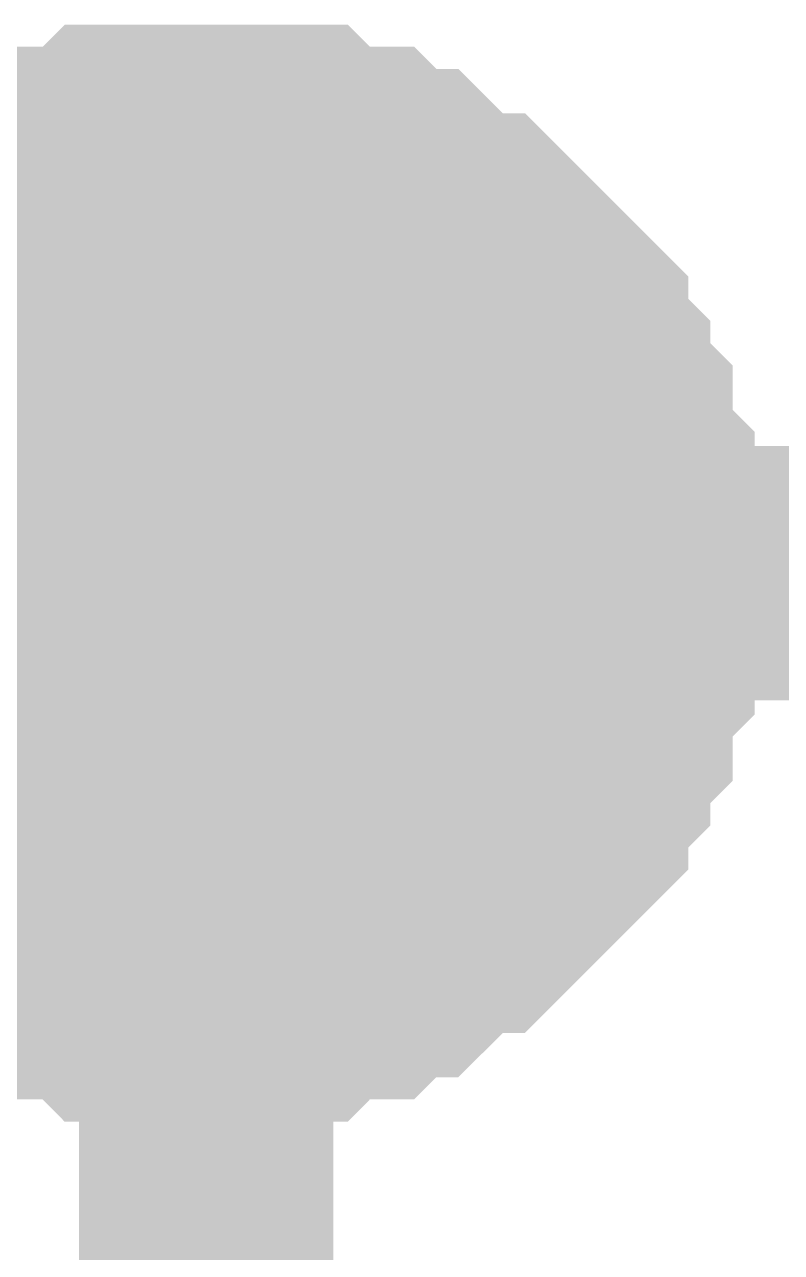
# Model space of a CAD drawing. Header units: inches. Extents: x 0 to 841, y 0 to 594.
# Drawn here: x 729.808 to 730.7, y 476.683 to 478.13 of the extents above; entities that cross this region are included whole.
import ezdxf

# ---------------------------------------------------------------- set-up
doc = ezdxf.new("R2010")
doc.units = ezdxf.units.IN
doc.layers.add('Sheet', color=255, linetype='Continuous')

msp = doc.modelspace()

# ---------------------------------------------------------------- linework, layer by layer
at = {"layer": 'Sheet'}
for points in [[(729.6558, 477.8496, 0.2997, 0.2997, 0), (729.682, 477.8496, 0.2997, 0.2997, 0), (729.682, 477.8758, 0.2997, 0.2997, 0), (729.7081, 477.8758, 0.2997, 0.2997, 0), (729.7342, 477.9019, 0.2997, 0.2997, 0), (729.7603, 477.9019, 0.2997, 0.2997, 0), (729.7603, 477.928, 0.2997, 0.2997, 0), (729.7865, 477.928, 0.2997, 0.2997, 0), (729.8126, 477.9542, 0.2997, 0.2997, 0), (729.8387, 477.9542, 0.2997, 0.2997, 0), (729.8649, 477.9542, 0.2997, 0.2997, 0), (729.891, 477.9542, 0.2997, 0.2997, 0), (729.9171, 477.9803, 0.2997, 0.2997, 0), (729.9433, 477.9803, 0.2997, 0.2997, 0), (729.9694, 477.9803, 0.2997, 0.2997, 0), (729.9955, 477.9803, 0.2997, 0.2997, 0), (730.0217, 477.9803, 0.2997, 0.2997, 0)], [(729.6558, 477.8496, 0.2997, 0.2997, 0), (729.682, 477.8496, 0.2997, 0.2997, 0), (729.682, 477.8758, 0.2997, 0.2997, 0), (729.7081, 477.8758, 0.2997, 0.2997, 0), (729.7342, 477.9019, 0.2997, 0.2997, 0), (729.7603, 477.9019, 0.2997, 0.2997, 0), (729.7603, 477.928, 0.2997, 0.2997, 0), (729.7865, 477.928, 0.2997, 0.2997, 0), (729.8126, 477.9542, 0.2997, 0.2997, 0), (729.8387, 477.9542, 0.2997, 0.2997, 0), (729.8649, 477.9542, 0.2997, 0.2997, 0), (729.891, 477.9542, 0.2997, 0.2997, 0), (729.9171, 477.9803, 0.2997, 0.2997, 0), (729.9433, 477.9803, 0.2997, 0.2997, 0), (729.9694, 477.9803, 0.2997, 0.2997, 0), (729.9955, 477.9803, 0.2997, 0.2997, 0), (730.0217, 477.9803, 0.2997, 0.2997, 0)], [(729.6558, 477.8496, 0.2997, 0.2997, 0), (729.682, 477.8496, 0.2997, 0.2997, 0), (729.682, 477.8758, 0.2997, 0.2997, 0), (729.7081, 477.8758, 0.2997, 0.2997, 0), (729.7342, 477.9019, 0.2997, 0.2997, 0), (729.7603, 477.9019, 0.2997, 0.2997, 0), (729.7603, 477.928, 0.2997, 0.2997, 0), (729.7865, 477.928, 0.2997, 0.2997, 0), (729.8126, 477.9542, 0.2997, 0.2997, 0), (729.8387, 477.9542, 0.2997, 0.2997, 0), (729.8649, 477.9542, 0.2997, 0.2997, 0), (729.891, 477.9542, 0.2997, 0.2997, 0), (729.9171, 477.9803, 0.2997, 0.2997, 0), (729.9433, 477.9803, 0.2997, 0.2997, 0), (729.9694, 477.9803, 0.2997, 0.2997, 0), (729.9955, 477.9803, 0.2997, 0.2997, 0), (730.0217, 477.9803, 0.2997, 0.2997, 0)], [(729.6558, 477.8496, 0.2997, 0.2997, 0), (729.682, 477.8496, 0.2997, 0.2997, 0), (729.682, 477.8758, 0.2997, 0.2997, 0), (729.7081, 477.8758, 0.2997, 0.2997, 0), (729.7342, 477.9019, 0.2997, 0.2997, 0), (729.7603, 477.9019, 0.2997, 0.2997, 0), (729.7603, 477.928, 0.2997, 0.2997, 0), (729.7865, 477.928, 0.2997, 0.2997, 0), (729.8126, 477.9542, 0.2997, 0.2997, 0), (729.8387, 477.9542, 0.2997, 0.2997, 0), (729.8649, 477.9542, 0.2997, 0.2997, 0), (729.891, 477.9542, 0.2997, 0.2997, 0), (729.9171, 477.9803, 0.2997, 0.2997, 0), (729.9433, 477.9803, 0.2997, 0.2997, 0), (729.9694, 477.9803, 0.2997, 0.2997, 0), (729.9955, 477.9803, 0.2997, 0.2997, 0), (730.0217, 477.9803, 0.2997, 0.2997, 0)], [(730.0217, 477.9803, 0.2997, 0.2997, 0), (730.0217, 477.9803, 0.2997, 0.2997, 0)], [(730.0217, 477.9803, 0.2997, 0.2997, 0), (730.0478, 477.9803, 0.2997, 0.2997, 0), (730.0739, 477.9803, 0.2997, 0.2997, 0), (730.1, 477.9803, 0.2997, 0.2997, 0), (730.1262, 477.9803, 0.2997, 0.2997, 0), (730.1523, 477.9542, 0.2997, 0.2997, 0), (730.1523, 477.9542, 0.2997, 0.2997, 0), (730.1784, 477.9542, 0.2997, 0.2997, 0), (730.2046, 477.9542, 0.2997, 0.2997, 0), (730.2307, 477.928, 0.2997, 0.2997, 0), (730.2568, 477.928, 0.2997, 0.2997, 0), (730.283, 477.9019, 0.2997, 0.2997, 0), (730.283, 477.9019, 0.2997, 0.2997, 0), (730.3091, 477.8758, 0.2997, 0.2997, 0), (730.3352, 477.8758, 0.2997, 0.2997, 0), (730.3614, 477.8496, 0.2997, 0.2997, 0), (730.3614, 477.8496, 0.2997, 0.2997, 0), (730.3875, 477.8235, 0.2997, 0.2997, 0), (730.4136, 477.7974, 0.2997, 0.2997, 0), (730.4136, 477.7974, 0.2997, 0.2997, 0), (730.4398, 477.7712, 0.2997, 0.2997, 0), (730.4398, 477.7451, 0.2997, 0.2997, 0), (730.4659, 477.719, 0.2997, 0.2997, 0), (730.4659, 477.6929, 0.2997, 0.2997, 0), (730.4659, 477.6929, 0.2997, 0.2997, 0), (730.492, 477.6667, 0.2997, 0.2997, 0), (730.492, 477.6406, 0.2997, 0.2997, 0), (730.492, 477.6145, 0.2997, 0.2997, 0), (730.5181, 477.5883, 0.2997, 0.2997, 0), (730.5181, 477.5622, 0.2997, 0.2997, 0), (730.5181, 477.5361, 0.2997, 0.2997, 0), (730.5181, 477.5099, 0.2997, 0.2997, 0), (730.5181, 477.4838, 0.2997, 0.2997, 0)], [(730.0217, 477.9803, 0.2997, 0.2997, 0), (730.0217, 477.9803, 0.2997, 0.2997, 0)], [(730.0217, 477.9803, 0.2997, 0.2997, 0), (730.0478, 477.9803, 0.2997, 0.2997, 0), (730.0739, 477.9803, 0.2997, 0.2997, 0), (730.1, 477.9803, 0.2997, 0.2997, 0), (730.1262, 477.9803, 0.2997, 0.2997, 0), (730.1523, 477.9542, 0.2997, 0.2997, 0), (730.1523, 477.9542, 0.2997, 0.2997, 0), (730.1784, 477.9542, 0.2997, 0.2997, 0), (730.2046, 477.9542, 0.2997, 0.2997, 0), (730.2307, 477.928, 0.2997, 0.2997, 0), (730.2568, 477.928, 0.2997, 0.2997, 0), (730.283, 477.9019, 0.2997, 0.2997, 0), (730.283, 477.9019, 0.2997, 0.2997, 0), (730.3091, 477.8758, 0.2997, 0.2997, 0), (730.3352, 477.8758, 0.2997, 0.2997, 0), (730.3614, 477.8496, 0.2997, 0.2997, 0), (730.3614, 477.8496, 0.2997, 0.2997, 0), (730.3875, 477.8235, 0.2997, 0.2997, 0), (730.4136, 477.7974, 0.2997, 0.2997, 0), (730.4136, 477.7974, 0.2997, 0.2997, 0), (730.4398, 477.7712, 0.2997, 0.2997, 0), (730.4398, 477.7451, 0.2997, 0.2997, 0), (730.4659, 477.719, 0.2997, 0.2997, 0), (730.4659, 477.6929, 0.2997, 0.2997, 0), (730.4659, 477.6929, 0.2997, 0.2997, 0), (730.492, 477.6667, 0.2997, 0.2997, 0), (730.492, 477.6406, 0.2997, 0.2997, 0), (730.492, 477.6145, 0.2997, 0.2997, 0), (730.5181, 477.5883, 0.2997, 0.2997, 0), (730.5181, 477.5622, 0.2997, 0.2997, 0), (730.5181, 477.5361, 0.2997, 0.2997, 0), (730.5181, 477.5099, 0.2997, 0.2997, 0), (730.5181, 477.4838, 0.2997, 0.2997, 0)], [(730.0217, 477.9803, 0.2997, 0.2997, 0), (730.0217, 477.9803, 0.2997, 0.2997, 0)], [(730.0217, 477.9803, 0.2997, 0.2997, 0), (730.0478, 477.9803, 0.2997, 0.2997, 0), (730.0739, 477.9803, 0.2997, 0.2997, 0), (730.1, 477.9803, 0.2997, 0.2997, 0), (730.1262, 477.9803, 0.2997, 0.2997, 0), (730.1523, 477.9542, 0.2997, 0.2997, 0), (730.1523, 477.9542, 0.2997, 0.2997, 0), (730.1784, 477.9542, 0.2997, 0.2997, 0), (730.2046, 477.9542, 0.2997, 0.2997, 0), (730.2307, 477.928, 0.2997, 0.2997, 0), (730.2568, 477.928, 0.2997, 0.2997, 0), (730.283, 477.9019, 0.2997, 0.2997, 0), (730.283, 477.9019, 0.2997, 0.2997, 0), (730.3091, 477.8758, 0.2997, 0.2997, 0), (730.3352, 477.8758, 0.2997, 0.2997, 0), (730.3614, 477.8496, 0.2997, 0.2997, 0), (730.3614, 477.8496, 0.2997, 0.2997, 0), (730.3875, 477.8235, 0.2997, 0.2997, 0), (730.4136, 477.7974, 0.2997, 0.2997, 0), (730.4136, 477.7974, 0.2997, 0.2997, 0), (730.4398, 477.7712, 0.2997, 0.2997, 0), (730.4398, 477.7451, 0.2997, 0.2997, 0), (730.4659, 477.719, 0.2997, 0.2997, 0), (730.4659, 477.6929, 0.2997, 0.2997, 0), (730.4659, 477.6929, 0.2997, 0.2997, 0), (730.492, 477.6667, 0.2997, 0.2997, 0), (730.492, 477.6406, 0.2997, 0.2997, 0), (730.492, 477.6145, 0.2997, 0.2997, 0), (730.5181, 477.5883, 0.2997, 0.2997, 0), (730.5181, 477.5622, 0.2997, 0.2997, 0), (730.5181, 477.5361, 0.2997, 0.2997, 0), (730.5181, 477.5099, 0.2997, 0.2997, 0), (730.5181, 477.4838, 0.2997, 0.2997, 0)], [(730.0217, 477.9803, 0.2997, 0.2997, 0), (730.0217, 477.9803, 0.2997, 0.2997, 0)], [(730.0217, 477.9803, 0.2997, 0.2997, 0), (730.0478, 477.9803, 0.2997, 0.2997, 0), (730.0739, 477.9803, 0.2997, 0.2997, 0), (730.1, 477.9803, 0.2997, 0.2997, 0), (730.1262, 477.9803, 0.2997, 0.2997, 0), (730.1523, 477.9542, 0.2997, 0.2997, 0), (730.1523, 477.9542, 0.2997, 0.2997, 0), (730.1784, 477.9542, 0.2997, 0.2997, 0), (730.2046, 477.9542, 0.2997, 0.2997, 0), (730.2307, 477.928, 0.2997, 0.2997, 0), (730.2568, 477.928, 0.2997, 0.2997, 0), (730.283, 477.9019, 0.2997, 0.2997, 0), (730.283, 477.9019, 0.2997, 0.2997, 0), (730.3091, 477.8758, 0.2997, 0.2997, 0), (730.3352, 477.8758, 0.2997, 0.2997, 0), (730.3614, 477.8496, 0.2997, 0.2997, 0), (730.3614, 477.8496, 0.2997, 0.2997, 0), (730.3875, 477.8235, 0.2997, 0.2997, 0), (730.4136, 477.7974, 0.2997, 0.2997, 0), (730.4136, 477.7974, 0.2997, 0.2997, 0), (730.4398, 477.7712, 0.2997, 0.2997, 0), (730.4398, 477.7451, 0.2997, 0.2997, 0), (730.4659, 477.719, 0.2997, 0.2997, 0), (730.4659, 477.6929, 0.2997, 0.2997, 0), (730.4659, 477.6929, 0.2997, 0.2997, 0), (730.492, 477.6667, 0.2997, 0.2997, 0), (730.492, 477.6406, 0.2997, 0.2997, 0), (730.492, 477.6145, 0.2997, 0.2997, 0), (730.5181, 477.5883, 0.2997, 0.2997, 0), (730.5181, 477.5622, 0.2997, 0.2997, 0), (730.5181, 477.5361, 0.2997, 0.2997, 0), (730.5181, 477.5099, 0.2997, 0.2997, 0), (730.5181, 477.4838, 0.2997, 0.2997, 0)], [(729.7342, 477.9019, 0.0991, 0.0991, 0), (729.7603, 477.9019, 0.0991, 0.0991, 0), (729.7603, 477.928, 0.0991, 0.0991, 0), (729.7865, 477.928, 0.0991, 0.0991, 0), (729.8126, 477.9542, 0.0991, 0.0991, 0), (729.8387, 477.9542, 0.0991, 0.0991, 0), (729.8649, 477.9542, 0.0991, 0.0991, 0), (729.891, 477.9542, 0.0991, 0.0991, 0), (729.9171, 477.9803, 0.0991, 0.0991, 0), (729.9433, 477.9803, 0.0991, 0.0991, 0), (729.9694, 477.9803, 0.0991, 0.0991, 0), (729.9955, 477.9803, 0.0991, 0.0991, 0), (730.0217, 477.9803, 0.0991, 0.0991, 0)], [(729.7342, 477.9019, 0.0991, 0.0991, 0), (729.7603, 477.9019, 0.0991, 0.0991, 0), (729.7603, 477.928, 0.0991, 0.0991, 0), (729.7865, 477.928, 0.0991, 0.0991, 0), (729.8126, 477.9542, 0.0991, 0.0991, 0), (729.8387, 477.9542, 0.0991, 0.0991, 0), (729.8649, 477.9542, 0.0991, 0.0991, 0), (729.891, 477.9542, 0.0991, 0.0991, 0), (729.9171, 477.9803, 0.0991, 0.0991, 0), (729.9433, 477.9803, 0.0991, 0.0991, 0), (729.9694, 477.9803, 0.0991, 0.0991, 0), (729.9955, 477.9803, 0.0991, 0.0991, 0), (730.0217, 477.9803, 0.0991, 0.0991, 0)], [(729.7342, 477.9019, 0.0991, 0.0991, 0), (729.7603, 477.9019, 0.0991, 0.0991, 0), (729.7603, 477.928, 0.0991, 0.0991, 0), (729.7865, 477.928, 0.0991, 0.0991, 0), (729.8126, 477.9542, 0.0991, 0.0991, 0), (729.8387, 477.9542, 0.0991, 0.0991, 0), (729.8649, 477.9542, 0.0991, 0.0991, 0), (729.891, 477.9542, 0.0991, 0.0991, 0), (729.9171, 477.9803, 0.0991, 0.0991, 0), (729.9433, 477.9803, 0.0991, 0.0991, 0), (729.9694, 477.9803, 0.0991, 0.0991, 0), (729.9955, 477.9803, 0.0991, 0.0991, 0), (730.0217, 477.9803, 0.0991, 0.0991, 0)], [(729.7342, 477.9019, 0.0991, 0.0991, 0), (729.7603, 477.9019, 0.0991, 0.0991, 0), (729.7603, 477.928, 0.0991, 0.0991, 0), (729.7865, 477.928, 0.0991, 0.0991, 0), (729.8126, 477.9542, 0.0991, 0.0991, 0), (729.8387, 477.9542, 0.0991, 0.0991, 0), (729.8649, 477.9542, 0.0991, 0.0991, 0), (729.891, 477.9542, 0.0991, 0.0991, 0), (729.9171, 477.9803, 0.0991, 0.0991, 0), (729.9433, 477.9803, 0.0991, 0.0991, 0), (729.9694, 477.9803, 0.0991, 0.0991, 0), (729.9955, 477.9803, 0.0991, 0.0991, 0), (730.0217, 477.9803, 0.0991, 0.0991, 0)], [(730.0217, 477.9803, 0.0991, 0.0991, 0), (730.0217, 477.9803, 0.0991, 0.0991, 0)], [(730.0217, 477.9803, 0.0991, 0.0991, 0), (730.0478, 477.9803, 0.0991, 0.0991, 0), (730.0739, 477.9803, 0.0991, 0.0991, 0), (730.1, 477.9803, 0.0991, 0.0991, 0), (730.1262, 477.9803, 0.0991, 0.0991, 0), (730.1523, 477.9542, 0.0991, 0.0991, 0), (730.1523, 477.9542, 0.0991, 0.0991, 0), (730.1784, 477.9542, 0.0991, 0.0991, 0), (730.2046, 477.9542, 0.0991, 0.0991, 0), (730.2307, 477.928, 0.0991, 0.0991, 0), (730.2568, 477.928, 0.0991, 0.0991, 0), (730.283, 477.9019, 0.0991, 0.0991, 0), (730.283, 477.9019, 0.0991, 0.0991, 0), (730.3091, 477.8758, 0.0991, 0.0991, 0), (730.3352, 477.8758, 0.0991, 0.0991, 0), (730.3614, 477.8496, 0.0991, 0.0991, 0), (730.3614, 477.8496, 0.0991, 0.0991, 0), (730.3875, 477.8235, 0.0991, 0.0991, 0), (730.4136, 477.7974, 0.0991, 0.0991, 0), (730.4136, 477.7974, 0.0991, 0.0991, 0), (730.4398, 477.7712, 0.0991, 0.0991, 0), (730.4398, 477.7451, 0.0991, 0.0991, 0), (730.4659, 477.719, 0.0991, 0.0991, 0), (730.4659, 477.6929, 0.0991, 0.0991, 0), (730.4659, 477.6929, 0.0991, 0.0991, 0), (730.492, 477.6667, 0.0991, 0.0991, 0), (730.492, 477.6406, 0.0991, 0.0991, 0), (730.492, 477.6145, 0.0991, 0.0991, 0), (730.5181, 477.5883, 0.0991, 0.0991, 0), (730.5181, 477.5622, 0.0991, 0.0991, 0), (730.5181, 477.5361, 0.0991, 0.0991, 0), (730.5181, 477.5099, 0.0991, 0.0991, 0), (730.5181, 477.4838, 0.0991, 0.0991, 0)], [(730.0217, 477.9803, 0.0991, 0.0991, 0), (730.0217, 477.9803, 0.0991, 0.0991, 0)], [(730.0217, 477.9803, 0.0991, 0.0991, 0), (730.0478, 477.9803, 0.0991, 0.0991, 0), (730.0739, 477.9803, 0.0991, 0.0991, 0), (730.1, 477.9803, 0.0991, 0.0991, 0), (730.1262, 477.9803, 0.0991, 0.0991, 0), (730.1523, 477.9542, 0.0991, 0.0991, 0), (730.1523, 477.9542, 0.0991, 0.0991, 0), (730.1784, 477.9542, 0.0991, 0.0991, 0), (730.2046, 477.9542, 0.0991, 0.0991, 0), (730.2307, 477.928, 0.0991, 0.0991, 0), (730.2568, 477.928, 0.0991, 0.0991, 0), (730.283, 477.9019, 0.0991, 0.0991, 0), (730.283, 477.9019, 0.0991, 0.0991, 0), (730.3091, 477.8758, 0.0991, 0.0991, 0), (730.3352, 477.8758, 0.0991, 0.0991, 0), (730.3614, 477.8496, 0.0991, 0.0991, 0), (730.3614, 477.8496, 0.0991, 0.0991, 0), (730.3875, 477.8235, 0.0991, 0.0991, 0), (730.4136, 477.7974, 0.0991, 0.0991, 0), (730.4136, 477.7974, 0.0991, 0.0991, 0), (730.4398, 477.7712, 0.0991, 0.0991, 0), (730.4398, 477.7451, 0.0991, 0.0991, 0), (730.4659, 477.719, 0.0991, 0.0991, 0), (730.4659, 477.6929, 0.0991, 0.0991, 0), (730.4659, 477.6929, 0.0991, 0.0991, 0), (730.492, 477.6667, 0.0991, 0.0991, 0), (730.492, 477.6406, 0.0991, 0.0991, 0), (730.492, 477.6145, 0.0991, 0.0991, 0), (730.5181, 477.5883, 0.0991, 0.0991, 0), (730.5181, 477.5622, 0.0991, 0.0991, 0), (730.5181, 477.5361, 0.0991, 0.0991, 0), (730.5181, 477.5099, 0.0991, 0.0991, 0), (730.5181, 477.4838, 0.0991, 0.0991, 0)], [(730.0217, 477.9803, 0.0991, 0.0991, 0), (730.0217, 477.9803, 0.0991, 0.0991, 0)], [(730.0217, 477.9803, 0.0991, 0.0991, 0), (730.0478, 477.9803, 0.0991, 0.0991, 0), (730.0739, 477.9803, 0.0991, 0.0991, 0), (730.1, 477.9803, 0.0991, 0.0991, 0), (730.1262, 477.9803, 0.0991, 0.0991, 0), (730.1523, 477.9542, 0.0991, 0.0991, 0), (730.1523, 477.9542, 0.0991, 0.0991, 0), (730.1784, 477.9542, 0.0991, 0.0991, 0), (730.2046, 477.9542, 0.0991, 0.0991, 0), (730.2307, 477.928, 0.0991, 0.0991, 0), (730.2568, 477.928, 0.0991, 0.0991, 0), (730.283, 477.9019, 0.0991, 0.0991, 0), (730.283, 477.9019, 0.0991, 0.0991, 0), (730.3091, 477.8758, 0.0991, 0.0991, 0), (730.3352, 477.8758, 0.0991, 0.0991, 0), (730.3614, 477.8496, 0.0991, 0.0991, 0), (730.3614, 477.8496, 0.0991, 0.0991, 0), (730.3875, 477.8235, 0.0991, 0.0991, 0), (730.4136, 477.7974, 0.0991, 0.0991, 0), (730.4136, 477.7974, 0.0991, 0.0991, 0), (730.4398, 477.7712, 0.0991, 0.0991, 0), (730.4398, 477.7451, 0.0991, 0.0991, 0), (730.4659, 477.719, 0.0991, 0.0991, 0), (730.4659, 477.6929, 0.0991, 0.0991, 0), (730.4659, 477.6929, 0.0991, 0.0991, 0), (730.492, 477.6667, 0.0991, 0.0991, 0), (730.492, 477.6406, 0.0991, 0.0991, 0), (730.492, 477.6145, 0.0991, 0.0991, 0), (730.5181, 477.5883, 0.0991, 0.0991, 0), (730.5181, 477.5622, 0.0991, 0.0991, 0), (730.5181, 477.5361, 0.0991, 0.0991, 0), (730.5181, 477.5099, 0.0991, 0.0991, 0), (730.5181, 477.4838, 0.0991, 0.0991, 0)], [(730.0217, 477.9803, 0.0991, 0.0991, 0), (730.0217, 477.9803, 0.0991, 0.0991, 0)], [(730.0217, 477.9803, 0.0991, 0.0991, 0), (730.0478, 477.9803, 0.0991, 0.0991, 0), (730.0739, 477.9803, 0.0991, 0.0991, 0), (730.1, 477.9803, 0.0991, 0.0991, 0), (730.1262, 477.9803, 0.0991, 0.0991, 0), (730.1523, 477.9542, 0.0991, 0.0991, 0), (730.1523, 477.9542, 0.0991, 0.0991, 0), (730.1784, 477.9542, 0.0991, 0.0991, 0), (730.2046, 477.9542, 0.0991, 0.0991, 0), (730.2307, 477.928, 0.0991, 0.0991, 0), (730.2568, 477.928, 0.0991, 0.0991, 0), (730.283, 477.9019, 0.0991, 0.0991, 0), (730.283, 477.9019, 0.0991, 0.0991, 0), (730.3091, 477.8758, 0.0991, 0.0991, 0), (730.3352, 477.8758, 0.0991, 0.0991, 0), (730.3614, 477.8496, 0.0991, 0.0991, 0), (730.3614, 477.8496, 0.0991, 0.0991, 0), (730.3875, 477.8235, 0.0991, 0.0991, 0), (730.4136, 477.7974, 0.0991, 0.0991, 0), (730.4136, 477.7974, 0.0991, 0.0991, 0), (730.4398, 477.7712, 0.0991, 0.0991, 0), (730.4398, 477.7451, 0.0991, 0.0991, 0), (730.4659, 477.719, 0.0991, 0.0991, 0), (730.4659, 477.6929, 0.0991, 0.0991, 0), (730.4659, 477.6929, 0.0991, 0.0991, 0), (730.492, 477.6667, 0.0991, 0.0991, 0), (730.492, 477.6406, 0.0991, 0.0991, 0), (730.492, 477.6145, 0.0991, 0.0991, 0), (730.5181, 477.5883, 0.0991, 0.0991, 0), (730.5181, 477.5622, 0.0991, 0.0991, 0), (730.5181, 477.5361, 0.0991, 0.0991, 0), (730.5181, 477.5099, 0.0991, 0.0991, 0), (730.5181, 477.4838, 0.0991, 0.0991, 0)], [(715.0225, 472.4929, 0.2997, 0.2997, 0), (730.0217, 472.4929, 0.2997, 0.2997, 0), (730.0217, 477.4838, 0.2997, 0.2997, 0), (727.5131, 477.4838, 0.2997, 0.2997, 0)], [(730.5181, 477.4838, 0.2997, 0.2997, 0), (730.5181, 477.4577, 0.2997, 0.2997, 0), (730.5181, 477.4316, 0.2997, 0.2997, 0), (730.5181, 477.4054, 0.2997, 0.2997, 0), (730.5181, 477.3793, 0.2997, 0.2997, 0), (730.492, 477.3532, 0.2997, 0.2997, 0), (730.492, 477.327, 0.2997, 0.2997, 0), (730.492, 477.3009, 0.2997, 0.2997, 0), (730.4659, 477.2748, 0.2997, 0.2997, 0), (730.4659, 477.2748, 0.2997, 0.2997, 0), (730.4659, 477.2486, 0.2997, 0.2997, 0), (730.4398, 477.2225, 0.2997, 0.2997, 0), (730.4398, 477.1964, 0.2997, 0.2997, 0), (730.4136, 477.1702, 0.2997, 0.2997, 0), (730.4136, 477.1702, 0.2997, 0.2997, 0), (730.3875, 477.1441, 0.2997, 0.2997, 0), (730.3614, 477.118, 0.2997, 0.2997, 0), (730.3614, 477.118, 0.2997, 0.2997, 0), (730.3352, 477.0919, 0.2997, 0.2997, 0), (730.3091, 477.0919, 0.2997, 0.2997, 0), (730.283, 477.0657, 0.2997, 0.2997, 0), (730.283, 477.0657, 0.2997, 0.2997, 0), (730.2568, 477.0396, 0.2997, 0.2997, 0), (730.2307, 477.0396, 0.2997, 0.2997, 0), (730.2046, 477.0135, 0.2997, 0.2997, 0), (730.1784, 477.0135, 0.2997, 0.2997, 0), (730.1523, 477.0135, 0.2997, 0.2997, 0), (730.1523, 477.0135, 0.2997, 0.2997, 0), (730.1262, 476.9873, 0.2997, 0.2997, 0), (730.1, 476.9873, 0.2997, 0.2997, 0), (730.0739, 476.9873, 0.2997, 0.2997, 0), (730.0478, 476.9873, 0.2997, 0.2997, 0), (730.0217, 476.9873, 0.2997, 0.2997, 0)], [(732.5041, 477.4838, 0.2997, 0.2997, 0), (730.0217, 477.4838, 0.2997, 0.2997, 0)], [(730.5181, 477.4838, 0.2997, 0.2997, 0), (730.5181, 477.4577, 0.2997, 0.2997, 0), (730.5181, 477.4316, 0.2997, 0.2997, 0), (730.5181, 477.4054, 0.2997, 0.2997, 0), (730.5181, 477.3793, 0.2997, 0.2997, 0), (730.492, 477.3532, 0.2997, 0.2997, 0), (730.492, 477.327, 0.2997, 0.2997, 0), (730.492, 477.3009, 0.2997, 0.2997, 0), (730.4659, 477.2748, 0.2997, 0.2997, 0), (730.4659, 477.2748, 0.2997, 0.2997, 0), (730.4659, 477.2486, 0.2997, 0.2997, 0), (730.4398, 477.2225, 0.2997, 0.2997, 0), (730.4398, 477.1964, 0.2997, 0.2997, 0), (730.4136, 477.1702, 0.2997, 0.2997, 0), (730.4136, 477.1702, 0.2997, 0.2997, 0), (730.3875, 477.1441, 0.2997, 0.2997, 0), (730.3614, 477.118, 0.2997, 0.2997, 0), (730.3614, 477.118, 0.2997, 0.2997, 0), (730.3352, 477.0919, 0.2997, 0.2997, 0), (730.3091, 477.0919, 0.2997, 0.2997, 0), (730.283, 477.0657, 0.2997, 0.2997, 0), (730.283, 477.0657, 0.2997, 0.2997, 0), (730.2568, 477.0396, 0.2997, 0.2997, 0), (730.2307, 477.0396, 0.2997, 0.2997, 0), (730.2046, 477.0135, 0.2997, 0.2997, 0), (730.1784, 477.0135, 0.2997, 0.2997, 0), (730.1523, 477.0135, 0.2997, 0.2997, 0), (730.1523, 477.0135, 0.2997, 0.2997, 0), (730.1262, 476.9873, 0.2997, 0.2997, 0), (730.1, 476.9873, 0.2997, 0.2997, 0), (730.0739, 476.9873, 0.2997, 0.2997, 0), (730.0478, 476.9873, 0.2997, 0.2997, 0), (730.0217, 476.9873, 0.2997, 0.2997, 0)], [(730.5181, 477.4838, 0.2997, 0.2997, 0), (730.5181, 477.4577, 0.2997, 0.2997, 0), (730.5181, 477.4316, 0.2997, 0.2997, 0), (730.5181, 477.4054, 0.2997, 0.2997, 0), (730.5181, 477.3793, 0.2997, 0.2997, 0), (730.492, 477.3532, 0.2997, 0.2997, 0), (730.492, 477.327, 0.2997, 0.2997, 0), (730.492, 477.3009, 0.2997, 0.2997, 0), (730.4659, 477.2748, 0.2997, 0.2997, 0), (730.4659, 477.2748, 0.2997, 0.2997, 0), (730.4659, 477.2486, 0.2997, 0.2997, 0), (730.4398, 477.2225, 0.2997, 0.2997, 0), (730.4398, 477.1964, 0.2997, 0.2997, 0), (730.4136, 477.1702, 0.2997, 0.2997, 0), (730.4136, 477.1702, 0.2997, 0.2997, 0), (730.3875, 477.1441, 0.2997, 0.2997, 0), (730.3614, 477.118, 0.2997, 0.2997, 0), (730.3614, 477.118, 0.2997, 0.2997, 0), (730.3352, 477.0919, 0.2997, 0.2997, 0), (730.3091, 477.0919, 0.2997, 0.2997, 0), (730.283, 477.0657, 0.2997, 0.2997, 0), (730.283, 477.0657, 0.2997, 0.2997, 0), (730.2568, 477.0396, 0.2997, 0.2997, 0), (730.2307, 477.0396, 0.2997, 0.2997, 0), (730.2046, 477.0135, 0.2997, 0.2997, 0), (730.1784, 477.0135, 0.2997, 0.2997, 0), (730.1523, 477.0135, 0.2997, 0.2997, 0), (730.1523, 477.0135, 0.2997, 0.2997, 0), (730.1262, 476.9873, 0.2997, 0.2997, 0), (730.1, 476.9873, 0.2997, 0.2997, 0), (730.0739, 476.9873, 0.2997, 0.2997, 0), (730.0478, 476.9873, 0.2997, 0.2997, 0), (730.0217, 476.9873, 0.2997, 0.2997, 0)], [(730.5181, 477.4838, 0.2997, 0.2997, 0), (730.5181, 477.4577, 0.2997, 0.2997, 0), (730.5181, 477.4316, 0.2997, 0.2997, 0), (730.5181, 477.4054, 0.2997, 0.2997, 0), (730.5181, 477.3793, 0.2997, 0.2997, 0), (730.492, 477.3532, 0.2997, 0.2997, 0), (730.492, 477.327, 0.2997, 0.2997, 0), (730.492, 477.3009, 0.2997, 0.2997, 0), (730.4659, 477.2748, 0.2997, 0.2997, 0), (730.4659, 477.2748, 0.2997, 0.2997, 0), (730.4659, 477.2486, 0.2997, 0.2997, 0), (730.4398, 477.2225, 0.2997, 0.2997, 0), (730.4398, 477.1964, 0.2997, 0.2997, 0), (730.4136, 477.1702, 0.2997, 0.2997, 0), (730.4136, 477.1702, 0.2997, 0.2997, 0), (730.3875, 477.1441, 0.2997, 0.2997, 0), (730.3614, 477.118, 0.2997, 0.2997, 0), (730.3614, 477.118, 0.2997, 0.2997, 0), (730.3352, 477.0919, 0.2997, 0.2997, 0), (730.3091, 477.0919, 0.2997, 0.2997, 0), (730.283, 477.0657, 0.2997, 0.2997, 0), (730.283, 477.0657, 0.2997, 0.2997, 0), (730.2568, 477.0396, 0.2997, 0.2997, 0), (730.2307, 477.0396, 0.2997, 0.2997, 0), (730.2046, 477.0135, 0.2997, 0.2997, 0), (730.1784, 477.0135, 0.2997, 0.2997, 0), (730.1523, 477.0135, 0.2997, 0.2997, 0), (730.1523, 477.0135, 0.2997, 0.2997, 0), (730.1262, 476.9873, 0.2997, 0.2997, 0), (730.1, 476.9873, 0.2997, 0.2997, 0), (730.0739, 476.9873, 0.2997, 0.2997, 0), (730.0478, 476.9873, 0.2997, 0.2997, 0), (730.0217, 476.9873, 0.2997, 0.2997, 0)], [(730.5181, 477.4838, 0.2997, 0.2997, 0), (730.5181, 477.4838, 0.2997, 0.2997, 0), (730.5181, 477.4838, 0.2997, 0.2997, 0), (730.5181, 477.4838, 0.2997, 0.2997, 0), (730.5181, 477.4838, 0.2997, 0.2997, 0), (730.5181, 477.4838, 0.2997, 0.2997, 0), (730.5181, 477.4838, 0.2997, 0.2997, 0), (730.5181, 477.4838, 0.2997, 0.2997, 0), (730.5181, 477.4838, 0.2997, 0.2997, 0), (730.5181, 477.4838, 0.2997, 0.2997, 0), (730.5181, 477.4838, 0.2997, 0.2997, 0), (730.5181, 477.4838, 0.2997, 0.2997, 0), (730.5181, 477.4838, 0.2997, 0.2997, 0), (730.5181, 477.4838, 0.2997, 0.2997, 0), (730.5181, 477.4838, 0.2997, 0.2997, 0), (730.5181, 477.4838, 0.2997, 0.2997, 0), (730.5181, 477.4838, 0.2997, 0.2997, 0), (730.5181, 477.4838, 0.2997, 0.2997, 0), (730.5181, 477.4838, 0.2997, 0.2997, 0), (730.5181, 477.4838, 0.2997, 0.2997, 0), (730.5181, 477.4838, 0.2997, 0.2997, 0), (730.5181, 477.4838, 0.2997, 0.2997, 0), (730.5181, 477.4838, 0.2997, 0.2997, 0), (730.5181, 477.4838, 0.2997, 0.2997, 0), (730.5181, 477.4838, 0.2997, 0.2997, 0), (730.5181, 477.4838, 0.2997, 0.2997, 0), (730.5181, 477.4838, 0.2997, 0.2997, 0), (730.5181, 477.4838, 0.2997, 0.2997, 0), (730.5181, 477.4838, 0.2997, 0.2997, 0), (730.5181, 477.4838, 0.2997, 0.2997, 0), (730.5181, 477.4838, 0.2997, 0.2997, 0), (730.5181, 477.4838, 0.2997, 0.2997, 0), (730.5181, 477.4838, 0.2997, 0.2997, 0)], [(730.5181, 477.4838, 0.2997, 0.2997, 0), (730.5181, 477.4838, 0.2997, 0.2997, 0)], [(730.5181, 477.4838, 0.2997, 0.2997, 0), (730.5181, 477.4838, 0.2997, 0.2997, 0), (730.5181, 477.4838, 0.2997, 0.2997, 0), (730.5181, 477.4838, 0.2997, 0.2997, 0), (730.5181, 477.4838, 0.2997, 0.2997, 0), (730.5181, 477.4838, 0.2997, 0.2997, 0), (730.5181, 477.4838, 0.2997, 0.2997, 0), (730.5181, 477.4838, 0.2997, 0.2997, 0), (730.5181, 477.4838, 0.2997, 0.2997, 0), (730.5181, 477.4838, 0.2997, 0.2997, 0), (730.5181, 477.4838, 0.2997, 0.2997, 0), (730.5181, 477.4838, 0.2997, 0.2997, 0), (730.5181, 477.4838, 0.2997, 0.2997, 0), (730.5181, 477.4838, 0.2997, 0.2997, 0), (730.5181, 477.4838, 0.2997, 0.2997, 0), (730.5181, 477.4838, 0.2997, 0.2997, 0), (730.5181, 477.4838, 0.2997, 0.2997, 0), (730.5181, 477.4838, 0.2997, 0.2997, 0), (730.5181, 477.4838, 0.2997, 0.2997, 0), (730.5181, 477.4838, 0.2997, 0.2997, 0), (730.5181, 477.4838, 0.2997, 0.2997, 0), (730.5181, 477.4838, 0.2997, 0.2997, 0), (730.5181, 477.4838, 0.2997, 0.2997, 0), (730.5181, 477.4838, 0.2997, 0.2997, 0), (730.5181, 477.4838, 0.2997, 0.2997, 0), (730.5181, 477.4838, 0.2997, 0.2997, 0), (730.5181, 477.4838, 0.2997, 0.2997, 0), (730.5181, 477.4838, 0.2997, 0.2997, 0), (730.5181, 477.4838, 0.2997, 0.2997, 0), (730.5181, 477.4838, 0.2997, 0.2997, 0), (730.5181, 477.4838, 0.2997, 0.2997, 0), (730.5181, 477.4838, 0.2997, 0.2997, 0), (730.5181, 477.4838, 0.2997, 0.2997, 0)], [(730.5181, 477.4838, 0.2997, 0.2997, 0), (730.5181, 477.4838, 0.2997, 0.2997, 0)], [(730.5181, 477.4838, 0.2997, 0.2997, 0), (730.5181, 477.4838, 0.2997, 0.2997, 0), (730.5181, 477.4838, 0.2997, 0.2997, 0), (730.5181, 477.4838, 0.2997, 0.2997, 0), (730.5181, 477.4838, 0.2997, 0.2997, 0), (730.5181, 477.4838, 0.2997, 0.2997, 0), (730.5181, 477.4838, 0.2997, 0.2997, 0), (730.5181, 477.4838, 0.2997, 0.2997, 0), (730.5181, 477.4838, 0.2997, 0.2997, 0), (730.5181, 477.4838, 0.2997, 0.2997, 0), (730.5181, 477.4838, 0.2997, 0.2997, 0), (730.5181, 477.4838, 0.2997, 0.2997, 0), (730.5181, 477.4838, 0.2997, 0.2997, 0), (730.5181, 477.4838, 0.2997, 0.2997, 0), (730.5181, 477.4838, 0.2997, 0.2997, 0), (730.5181, 477.4838, 0.2997, 0.2997, 0), (730.5181, 477.4838, 0.2997, 0.2997, 0), (730.5181, 477.4838, 0.2997, 0.2997, 0), (730.5181, 477.4838, 0.2997, 0.2997, 0), (730.5181, 477.4838, 0.2997, 0.2997, 0), (730.5181, 477.4838, 0.2997, 0.2997, 0), (730.5181, 477.4838, 0.2997, 0.2997, 0), (730.5181, 477.4838, 0.2997, 0.2997, 0), (730.5181, 477.4838, 0.2997, 0.2997, 0), (730.5181, 477.4838, 0.2997, 0.2997, 0), (730.5181, 477.4838, 0.2997, 0.2997, 0), (730.5181, 477.4838, 0.2997, 0.2997, 0), (730.5181, 477.4838, 0.2997, 0.2997, 0), (730.5181, 477.4838, 0.2997, 0.2997, 0), (730.5181, 477.4838, 0.2997, 0.2997, 0), (730.5181, 477.4838, 0.2997, 0.2997, 0), (730.5181, 477.4838, 0.2997, 0.2997, 0), (730.5181, 477.4838, 0.2997, 0.2997, 0)], [(730.5181, 477.4838, 0.2997, 0.2997, 0), (730.5181, 477.4838, 0.2997, 0.2997, 0)], [(730.5181, 477.4838, 0.2997, 0.2997, 0), (730.5181, 477.4838, 0.2997, 0.2997, 0), (730.5181, 477.4838, 0.2997, 0.2997, 0), (730.5181, 477.4838, 0.2997, 0.2997, 0), (730.5181, 477.4838, 0.2997, 0.2997, 0), (730.5181, 477.4838, 0.2997, 0.2997, 0), (730.5181, 477.4838, 0.2997, 0.2997, 0), (730.5181, 477.4838, 0.2997, 0.2997, 0), (730.5181, 477.4838, 0.2997, 0.2997, 0), (730.5181, 477.4838, 0.2997, 0.2997, 0), (730.5181, 477.4838, 0.2997, 0.2997, 0), (730.5181, 477.4838, 0.2997, 0.2997, 0), (730.5181, 477.4838, 0.2997, 0.2997, 0), (730.5181, 477.4838, 0.2997, 0.2997, 0), (730.5181, 477.4838, 0.2997, 0.2997, 0), (730.5181, 477.4838, 0.2997, 0.2997, 0), (730.5181, 477.4838, 0.2997, 0.2997, 0), (730.5181, 477.4838, 0.2997, 0.2997, 0), (730.5181, 477.4838, 0.2997, 0.2997, 0), (730.5181, 477.4838, 0.2997, 0.2997, 0), (730.5181, 477.4838, 0.2997, 0.2997, 0), (730.5181, 477.4838, 0.2997, 0.2997, 0), (730.5181, 477.4838, 0.2997, 0.2997, 0), (730.5181, 477.4838, 0.2997, 0.2997, 0), (730.5181, 477.4838, 0.2997, 0.2997, 0), (730.5181, 477.4838, 0.2997, 0.2997, 0), (730.5181, 477.4838, 0.2997, 0.2997, 0), (730.5181, 477.4838, 0.2997, 0.2997, 0), (730.5181, 477.4838, 0.2997, 0.2997, 0), (730.5181, 477.4838, 0.2997, 0.2997, 0), (730.5181, 477.4838, 0.2997, 0.2997, 0), (730.5181, 477.4838, 0.2997, 0.2997, 0), (730.5181, 477.4838, 0.2997, 0.2997, 0)], [(730.5181, 477.4838, 0.2997, 0.2997, 0), (730.5181, 477.4838, 0.2997, 0.2997, 0)], [(730.5181, 477.4838, 0.0991, 0.0991, 0), (730.5181, 477.4577, 0.0991, 0.0991, 0), (730.5181, 477.4316, 0.0991, 0.0991, 0), (730.5181, 477.4054, 0.0991, 0.0991, 0), (730.5181, 477.3793, 0.0991, 0.0991, 0), (730.492, 477.3532, 0.0991, 0.0991, 0), (730.492, 477.327, 0.0991, 0.0991, 0), (730.492, 477.3009, 0.0991, 0.0991, 0), (730.4659, 477.2748, 0.0991, 0.0991, 0), (730.4659, 477.2748, 0.0991, 0.0991, 0), (730.4659, 477.2486, 0.0991, 0.0991, 0), (730.4398, 477.2225, 0.0991, 0.0991, 0), (730.4398, 477.1964, 0.0991, 0.0991, 0), (730.4136, 477.1702, 0.0991, 0.0991, 0), (730.4136, 477.1702, 0.0991, 0.0991, 0), (730.3875, 477.1441, 0.0991, 0.0991, 0), (730.3614, 477.118, 0.0991, 0.0991, 0), (730.3614, 477.118, 0.0991, 0.0991, 0), (730.3352, 477.0919, 0.0991, 0.0991, 0), (730.3091, 477.0919, 0.0991, 0.0991, 0), (730.283, 477.0657, 0.0991, 0.0991, 0), (730.283, 477.0657, 0.0991, 0.0991, 0), (730.2568, 477.0396, 0.0991, 0.0991, 0), (730.2307, 477.0396, 0.0991, 0.0991, 0), (730.2046, 477.0135, 0.0991, 0.0991, 0), (730.1784, 477.0135, 0.0991, 0.0991, 0), (730.1523, 477.0135, 0.0991, 0.0991, 0), (730.1523, 477.0135, 0.0991, 0.0991, 0), (730.1262, 476.9873, 0.0991, 0.0991, 0), (730.1, 476.9873, 0.0991, 0.0991, 0), (730.0739, 476.9873, 0.0991, 0.0991, 0), (730.0478, 476.9873, 0.0991, 0.0991, 0), (730.0217, 476.9873, 0.0991, 0.0991, 0)], [(730.5181, 477.4838, 0.0991, 0.0991, 0), (730.5181, 477.4577, 0.0991, 0.0991, 0), (730.5181, 477.4316, 0.0991, 0.0991, 0), (730.5181, 477.4054, 0.0991, 0.0991, 0), (730.5181, 477.3793, 0.0991, 0.0991, 0), (730.492, 477.3532, 0.0991, 0.0991, 0), (730.492, 477.327, 0.0991, 0.0991, 0), (730.492, 477.3009, 0.0991, 0.0991, 0), (730.4659, 477.2748, 0.0991, 0.0991, 0), (730.4659, 477.2748, 0.0991, 0.0991, 0), (730.4659, 477.2486, 0.0991, 0.0991, 0), (730.4398, 477.2225, 0.0991, 0.0991, 0), (730.4398, 477.1964, 0.0991, 0.0991, 0), (730.4136, 477.1702, 0.0991, 0.0991, 0), (730.4136, 477.1702, 0.0991, 0.0991, 0), (730.3875, 477.1441, 0.0991, 0.0991, 0), (730.3614, 477.118, 0.0991, 0.0991, 0), (730.3614, 477.118, 0.0991, 0.0991, 0), (730.3352, 477.0919, 0.0991, 0.0991, 0), (730.3091, 477.0919, 0.0991, 0.0991, 0), (730.283, 477.0657, 0.0991, 0.0991, 0), (730.283, 477.0657, 0.0991, 0.0991, 0), (730.2568, 477.0396, 0.0991, 0.0991, 0), (730.2307, 477.0396, 0.0991, 0.0991, 0), (730.2046, 477.0135, 0.0991, 0.0991, 0), (730.1784, 477.0135, 0.0991, 0.0991, 0), (730.1523, 477.0135, 0.0991, 0.0991, 0), (730.1523, 477.0135, 0.0991, 0.0991, 0), (730.1262, 476.9873, 0.0991, 0.0991, 0), (730.1, 476.9873, 0.0991, 0.0991, 0), (730.0739, 476.9873, 0.0991, 0.0991, 0), (730.0478, 476.9873, 0.0991, 0.0991, 0), (730.0217, 476.9873, 0.0991, 0.0991, 0)], [(730.5181, 477.4838, 0.0991, 0.0991, 0), (730.5181, 477.4577, 0.0991, 0.0991, 0), (730.5181, 477.4316, 0.0991, 0.0991, 0), (730.5181, 477.4054, 0.0991, 0.0991, 0), (730.5181, 477.3793, 0.0991, 0.0991, 0), (730.492, 477.3532, 0.0991, 0.0991, 0), (730.492, 477.327, 0.0991, 0.0991, 0), (730.492, 477.3009, 0.0991, 0.0991, 0), (730.4659, 477.2748, 0.0991, 0.0991, 0), (730.4659, 477.2748, 0.0991, 0.0991, 0), (730.4659, 477.2486, 0.0991, 0.0991, 0), (730.4398, 477.2225, 0.0991, 0.0991, 0), (730.4398, 477.1964, 0.0991, 0.0991, 0), (730.4136, 477.1702, 0.0991, 0.0991, 0), (730.4136, 477.1702, 0.0991, 0.0991, 0), (730.3875, 477.1441, 0.0991, 0.0991, 0), (730.3614, 477.118, 0.0991, 0.0991, 0), (730.3614, 477.118, 0.0991, 0.0991, 0), (730.3352, 477.0919, 0.0991, 0.0991, 0), (730.3091, 477.0919, 0.0991, 0.0991, 0), (730.283, 477.0657, 0.0991, 0.0991, 0), (730.283, 477.0657, 0.0991, 0.0991, 0), (730.2568, 477.0396, 0.0991, 0.0991, 0), (730.2307, 477.0396, 0.0991, 0.0991, 0), (730.2046, 477.0135, 0.0991, 0.0991, 0), (730.1784, 477.0135, 0.0991, 0.0991, 0), (730.1523, 477.0135, 0.0991, 0.0991, 0), (730.1523, 477.0135, 0.0991, 0.0991, 0), (730.1262, 476.9873, 0.0991, 0.0991, 0), (730.1, 476.9873, 0.0991, 0.0991, 0), (730.0739, 476.9873, 0.0991, 0.0991, 0), (730.0478, 476.9873, 0.0991, 0.0991, 0), (730.0217, 476.9873, 0.0991, 0.0991, 0)], [(730.5181, 477.4838, 0.0991, 0.0991, 0), (730.5181, 477.4577, 0.0991, 0.0991, 0), (730.5181, 477.4316, 0.0991, 0.0991, 0), (730.5181, 477.4054, 0.0991, 0.0991, 0), (730.5181, 477.3793, 0.0991, 0.0991, 0), (730.492, 477.3532, 0.0991, 0.0991, 0), (730.492, 477.327, 0.0991, 0.0991, 0), (730.492, 477.3009, 0.0991, 0.0991, 0), (730.4659, 477.2748, 0.0991, 0.0991, 0), (730.4659, 477.2748, 0.0991, 0.0991, 0), (730.4659, 477.2486, 0.0991, 0.0991, 0), (730.4398, 477.2225, 0.0991, 0.0991, 0), (730.4398, 477.1964, 0.0991, 0.0991, 0), (730.4136, 477.1702, 0.0991, 0.0991, 0), (730.4136, 477.1702, 0.0991, 0.0991, 0), (730.3875, 477.1441, 0.0991, 0.0991, 0), (730.3614, 477.118, 0.0991, 0.0991, 0), (730.3614, 477.118, 0.0991, 0.0991, 0), (730.3352, 477.0919, 0.0991, 0.0991, 0), (730.3091, 477.0919, 0.0991, 0.0991, 0), (730.283, 477.0657, 0.0991, 0.0991, 0), (730.283, 477.0657, 0.0991, 0.0991, 0), (730.2568, 477.0396, 0.0991, 0.0991, 0), (730.2307, 477.0396, 0.0991, 0.0991, 0), (730.2046, 477.0135, 0.0991, 0.0991, 0), (730.1784, 477.0135, 0.0991, 0.0991, 0), (730.1523, 477.0135, 0.0991, 0.0991, 0), (730.1523, 477.0135, 0.0991, 0.0991, 0), (730.1262, 476.9873, 0.0991, 0.0991, 0), (730.1, 476.9873, 0.0991, 0.0991, 0), (730.0739, 476.9873, 0.0991, 0.0991, 0), (730.0478, 476.9873, 0.0991, 0.0991, 0), (730.0217, 476.9873, 0.0991, 0.0991, 0)], [(730.5181, 477.4838, 0.0991, 0.0991, 0), (730.5181, 477.4838, 0.0991, 0.0991, 0), (730.5181, 477.4838, 0.0991, 0.0991, 0), (730.5181, 477.4838, 0.0991, 0.0991, 0), (730.5181, 477.4838, 0.0991, 0.0991, 0), (730.5181, 477.4838, 0.0991, 0.0991, 0), (730.5181, 477.4838, 0.0991, 0.0991, 0), (730.5181, 477.4838, 0.0991, 0.0991, 0), (730.5181, 477.4838, 0.0991, 0.0991, 0), (730.5181, 477.4838, 0.0991, 0.0991, 0), (730.5181, 477.4838, 0.0991, 0.0991, 0), (730.5181, 477.4838, 0.0991, 0.0991, 0), (730.5181, 477.4838, 0.0991, 0.0991, 0), (730.5181, 477.4838, 0.0991, 0.0991, 0), (730.5181, 477.4838, 0.0991, 0.0991, 0), (730.5181, 477.4838, 0.0991, 0.0991, 0), (730.5181, 477.4838, 0.0991, 0.0991, 0), (730.5181, 477.4838, 0.0991, 0.0991, 0), (730.5181, 477.4838, 0.0991, 0.0991, 0), (730.5181, 477.4838, 0.0991, 0.0991, 0), (730.5181, 477.4838, 0.0991, 0.0991, 0), (730.5181, 477.4838, 0.0991, 0.0991, 0), (730.5181, 477.4838, 0.0991, 0.0991, 0), (730.5181, 477.4838, 0.0991, 0.0991, 0), (730.5181, 477.4838, 0.0991, 0.0991, 0), (730.5181, 477.4838, 0.0991, 0.0991, 0), (730.5181, 477.4838, 0.0991, 0.0991, 0), (730.5181, 477.4838, 0.0991, 0.0991, 0), (730.5181, 477.4838, 0.0991, 0.0991, 0), (730.5181, 477.4838, 0.0991, 0.0991, 0), (730.5181, 477.4838, 0.0991, 0.0991, 0), (730.5181, 477.4838, 0.0991, 0.0991, 0), (730.5181, 477.4838, 0.0991, 0.0991, 0)], [(730.5181, 477.4838, 0.0991, 0.0991, 0), (730.5181, 477.4838, 0.0991, 0.0991, 0)], [(730.5181, 477.4838, 0.0991, 0.0991, 0), (730.5181, 477.4838, 0.0991, 0.0991, 0), (730.5181, 477.4838, 0.0991, 0.0991, 0), (730.5181, 477.4838, 0.0991, 0.0991, 0), (730.5181, 477.4838, 0.0991, 0.0991, 0), (730.5181, 477.4838, 0.0991, 0.0991, 0), (730.5181, 477.4838, 0.0991, 0.0991, 0), (730.5181, 477.4838, 0.0991, 0.0991, 0), (730.5181, 477.4838, 0.0991, 0.0991, 0), (730.5181, 477.4838, 0.0991, 0.0991, 0), (730.5181, 477.4838, 0.0991, 0.0991, 0), (730.5181, 477.4838, 0.0991, 0.0991, 0), (730.5181, 477.4838, 0.0991, 0.0991, 0), (730.5181, 477.4838, 0.0991, 0.0991, 0), (730.5181, 477.4838, 0.0991, 0.0991, 0), (730.5181, 477.4838, 0.0991, 0.0991, 0), (730.5181, 477.4838, 0.0991, 0.0991, 0), (730.5181, 477.4838, 0.0991, 0.0991, 0), (730.5181, 477.4838, 0.0991, 0.0991, 0), (730.5181, 477.4838, 0.0991, 0.0991, 0), (730.5181, 477.4838, 0.0991, 0.0991, 0), (730.5181, 477.4838, 0.0991, 0.0991, 0), (730.5181, 477.4838, 0.0991, 0.0991, 0), (730.5181, 477.4838, 0.0991, 0.0991, 0), (730.5181, 477.4838, 0.0991, 0.0991, 0), (730.5181, 477.4838, 0.0991, 0.0991, 0), (730.5181, 477.4838, 0.0991, 0.0991, 0), (730.5181, 477.4838, 0.0991, 0.0991, 0), (730.5181, 477.4838, 0.0991, 0.0991, 0), (730.5181, 477.4838, 0.0991, 0.0991, 0), (730.5181, 477.4838, 0.0991, 0.0991, 0), (730.5181, 477.4838, 0.0991, 0.0991, 0), (730.5181, 477.4838, 0.0991, 0.0991, 0)], [(730.5181, 477.4838, 0.0991, 0.0991, 0), (730.5181, 477.4838, 0.0991, 0.0991, 0)], [(730.5181, 477.4838, 0.0991, 0.0991, 0), (730.5181, 477.4838, 0.0991, 0.0991, 0), (730.5181, 477.4838, 0.0991, 0.0991, 0), (730.5181, 477.4838, 0.0991, 0.0991, 0), (730.5181, 477.4838, 0.0991, 0.0991, 0), (730.5181, 477.4838, 0.0991, 0.0991, 0), (730.5181, 477.4838, 0.0991, 0.0991, 0), (730.5181, 477.4838, 0.0991, 0.0991, 0), (730.5181, 477.4838, 0.0991, 0.0991, 0), (730.5181, 477.4838, 0.0991, 0.0991, 0), (730.5181, 477.4838, 0.0991, 0.0991, 0), (730.5181, 477.4838, 0.0991, 0.0991, 0), (730.5181, 477.4838, 0.0991, 0.0991, 0), (730.5181, 477.4838, 0.0991, 0.0991, 0), (730.5181, 477.4838, 0.0991, 0.0991, 0), (730.5181, 477.4838, 0.0991, 0.0991, 0), (730.5181, 477.4838, 0.0991, 0.0991, 0), (730.5181, 477.4838, 0.0991, 0.0991, 0), (730.5181, 477.4838, 0.0991, 0.0991, 0), (730.5181, 477.4838, 0.0991, 0.0991, 0), (730.5181, 477.4838, 0.0991, 0.0991, 0), (730.5181, 477.4838, 0.0991, 0.0991, 0), (730.5181, 477.4838, 0.0991, 0.0991, 0), (730.5181, 477.4838, 0.0991, 0.0991, 0), (730.5181, 477.4838, 0.0991, 0.0991, 0), (730.5181, 477.4838, 0.0991, 0.0991, 0), (730.5181, 477.4838, 0.0991, 0.0991, 0), (730.5181, 477.4838, 0.0991, 0.0991, 0), (730.5181, 477.4838, 0.0991, 0.0991, 0), (730.5181, 477.4838, 0.0991, 0.0991, 0), (730.5181, 477.4838, 0.0991, 0.0991, 0), (730.5181, 477.4838, 0.0991, 0.0991, 0), (730.5181, 477.4838, 0.0991, 0.0991, 0)], [(730.5181, 477.4838, 0.0991, 0.0991, 0), (730.5181, 477.4838, 0.0991, 0.0991, 0)], [(730.5181, 477.4838, 0.0991, 0.0991, 0), (730.5181, 477.4838, 0.0991, 0.0991, 0), (730.5181, 477.4838, 0.0991, 0.0991, 0), (730.5181, 477.4838, 0.0991, 0.0991, 0), (730.5181, 477.4838, 0.0991, 0.0991, 0), (730.5181, 477.4838, 0.0991, 0.0991, 0), (730.5181, 477.4838, 0.0991, 0.0991, 0), (730.5181, 477.4838, 0.0991, 0.0991, 0), (730.5181, 477.4838, 0.0991, 0.0991, 0), (730.5181, 477.4838, 0.0991, 0.0991, 0), (730.5181, 477.4838, 0.0991, 0.0991, 0), (730.5181, 477.4838, 0.0991, 0.0991, 0), (730.5181, 477.4838, 0.0991, 0.0991, 0), (730.5181, 477.4838, 0.0991, 0.0991, 0), (730.5181, 477.4838, 0.0991, 0.0991, 0), (730.5181, 477.4838, 0.0991, 0.0991, 0), (730.5181, 477.4838, 0.0991, 0.0991, 0), (730.5181, 477.4838, 0.0991, 0.0991, 0), (730.5181, 477.4838, 0.0991, 0.0991, 0), (730.5181, 477.4838, 0.0991, 0.0991, 0), (730.5181, 477.4838, 0.0991, 0.0991, 0), (730.5181, 477.4838, 0.0991, 0.0991, 0), (730.5181, 477.4838, 0.0991, 0.0991, 0), (730.5181, 477.4838, 0.0991, 0.0991, 0), (730.5181, 477.4838, 0.0991, 0.0991, 0), (730.5181, 477.4838, 0.0991, 0.0991, 0), (730.5181, 477.4838, 0.0991, 0.0991, 0), (730.5181, 477.4838, 0.0991, 0.0991, 0), (730.5181, 477.4838, 0.0991, 0.0991, 0), (730.5181, 477.4838, 0.0991, 0.0991, 0), (730.5181, 477.4838, 0.0991, 0.0991, 0), (730.5181, 477.4838, 0.0991, 0.0991, 0), (730.5181, 477.4838, 0.0991, 0.0991, 0)], [(730.5181, 477.4838, 0.0991, 0.0991, 0), (730.5181, 477.4838, 0.0991, 0.0991, 0)], [(730.0217, 476.9873, 0.2997, 0.2997, 0), (729.9955, 476.9873, 0.2997, 0.2997, 0), (729.9694, 476.9873, 0.2997, 0.2997, 0), (729.9433, 476.9873, 0.2997, 0.2997, 0), (729.9171, 476.9873, 0.2997, 0.2997, 0), (729.891, 477.0135, 0.2997, 0.2997, 0), (729.8649, 477.0135, 0.2997, 0.2997, 0), (729.8387, 477.0135, 0.2997, 0.2997, 0), (729.8126, 477.0135, 0.2997, 0.2997, 0), (729.7865, 477.0396, 0.2997, 0.2997, 0), (729.7603, 477.0396, 0.2997, 0.2997, 0), (729.7603, 477.0657, 0.2997, 0.2997, 0), (729.7342, 477.0657, 0.2997, 0.2997, 0), (729.7081, 477.0919, 0.2997, 0.2997, 0), (729.682, 477.0919, 0.2997, 0.2997, 0), (729.682, 477.118, 0.2997, 0.2997, 0), (729.6558, 477.118, 0.2997, 0.2997, 0)], [(730.0217, 476.9873, 0.2997, 0.2997, 0), (729.9955, 476.9873, 0.2997, 0.2997, 0), (729.9694, 476.9873, 0.2997, 0.2997, 0), (729.9433, 476.9873, 0.2997, 0.2997, 0), (729.9171, 476.9873, 0.2997, 0.2997, 0), (729.891, 477.0135, 0.2997, 0.2997, 0), (729.8649, 477.0135, 0.2997, 0.2997, 0), (729.8387, 477.0135, 0.2997, 0.2997, 0), (729.8126, 477.0135, 0.2997, 0.2997, 0), (729.7865, 477.0396, 0.2997, 0.2997, 0), (729.7603, 477.0396, 0.2997, 0.2997, 0), (729.7603, 477.0657, 0.2997, 0.2997, 0), (729.7342, 477.0657, 0.2997, 0.2997, 0), (729.7081, 477.0919, 0.2997, 0.2997, 0), (729.682, 477.0919, 0.2997, 0.2997, 0), (729.682, 477.118, 0.2997, 0.2997, 0), (729.6558, 477.118, 0.2997, 0.2997, 0)], [(730.0217, 476.9873, 0.2997, 0.2997, 0), (729.9955, 476.9873, 0.2997, 0.2997, 0), (729.9694, 476.9873, 0.2997, 0.2997, 0), (729.9433, 476.9873, 0.2997, 0.2997, 0), (729.9171, 476.9873, 0.2997, 0.2997, 0), (729.891, 477.0135, 0.2997, 0.2997, 0), (729.8649, 477.0135, 0.2997, 0.2997, 0), (729.8387, 477.0135, 0.2997, 0.2997, 0), (729.8126, 477.0135, 0.2997, 0.2997, 0), (729.7865, 477.0396, 0.2997, 0.2997, 0), (729.7603, 477.0396, 0.2997, 0.2997, 0), (729.7603, 477.0657, 0.2997, 0.2997, 0), (729.7342, 477.0657, 0.2997, 0.2997, 0), (729.7081, 477.0919, 0.2997, 0.2997, 0), (729.682, 477.0919, 0.2997, 0.2997, 0), (729.682, 477.118, 0.2997, 0.2997, 0), (729.6558, 477.118, 0.2997, 0.2997, 0)], [(730.0217, 476.9873, 0.2997, 0.2997, 0), (729.9955, 476.9873, 0.2997, 0.2997, 0), (729.9694, 476.9873, 0.2997, 0.2997, 0), (729.9433, 476.9873, 0.2997, 0.2997, 0), (729.9171, 476.9873, 0.2997, 0.2997, 0), (729.891, 477.0135, 0.2997, 0.2997, 0), (729.8649, 477.0135, 0.2997, 0.2997, 0), (729.8387, 477.0135, 0.2997, 0.2997, 0), (729.8126, 477.0135, 0.2997, 0.2997, 0), (729.7865, 477.0396, 0.2997, 0.2997, 0), (729.7603, 477.0396, 0.2997, 0.2997, 0), (729.7603, 477.0657, 0.2997, 0.2997, 0), (729.7342, 477.0657, 0.2997, 0.2997, 0), (729.7081, 477.0919, 0.2997, 0.2997, 0), (729.682, 477.0919, 0.2997, 0.2997, 0), (729.682, 477.118, 0.2997, 0.2997, 0), (729.6558, 477.118, 0.2997, 0.2997, 0)], [(730.0217, 476.9873, 0.0991, 0.0991, 0), (729.9955, 476.9873, 0.0991, 0.0991, 0), (729.9694, 476.9873, 0.0991, 0.0991, 0), (729.9433, 476.9873, 0.0991, 0.0991, 0), (729.9171, 476.9873, 0.0991, 0.0991, 0), (729.891, 477.0135, 0.0991, 0.0991, 0), (729.8649, 477.0135, 0.0991, 0.0991, 0), (729.8387, 477.0135, 0.0991, 0.0991, 0), (729.8126, 477.0135, 0.0991, 0.0991, 0), (729.7865, 477.0396, 0.0991, 0.0991, 0), (729.7603, 477.0396, 0.0991, 0.0991, 0), (729.7603, 477.0657, 0.0991, 0.0991, 0), (729.7342, 477.0657, 0.0991, 0.0991, 0)], [(730.0217, 476.9873, 0.0991, 0.0991, 0), (729.9955, 476.9873, 0.0991, 0.0991, 0), (729.9694, 476.9873, 0.0991, 0.0991, 0), (729.9433, 476.9873, 0.0991, 0.0991, 0), (729.9171, 476.9873, 0.0991, 0.0991, 0), (729.891, 477.0135, 0.0991, 0.0991, 0), (729.8649, 477.0135, 0.0991, 0.0991, 0), (729.8387, 477.0135, 0.0991, 0.0991, 0), (729.8126, 477.0135, 0.0991, 0.0991, 0), (729.7865, 477.0396, 0.0991, 0.0991, 0), (729.7603, 477.0396, 0.0991, 0.0991, 0), (729.7603, 477.0657, 0.0991, 0.0991, 0), (729.7342, 477.0657, 0.0991, 0.0991, 0)], [(730.0217, 476.9873, 0.0991, 0.0991, 0), (729.9955, 476.9873, 0.0991, 0.0991, 0), (729.9694, 476.9873, 0.0991, 0.0991, 0), (729.9433, 476.9873, 0.0991, 0.0991, 0), (729.9171, 476.9873, 0.0991, 0.0991, 0), (729.891, 477.0135, 0.0991, 0.0991, 0), (729.8649, 477.0135, 0.0991, 0.0991, 0), (729.8387, 477.0135, 0.0991, 0.0991, 0), (729.8126, 477.0135, 0.0991, 0.0991, 0), (729.7865, 477.0396, 0.0991, 0.0991, 0), (729.7603, 477.0396, 0.0991, 0.0991, 0), (729.7603, 477.0657, 0.0991, 0.0991, 0), (729.7342, 477.0657, 0.0991, 0.0991, 0)], [(730.0217, 476.9873, 0.0991, 0.0991, 0), (729.9955, 476.9873, 0.0991, 0.0991, 0), (729.9694, 476.9873, 0.0991, 0.0991, 0), (729.9433, 476.9873, 0.0991, 0.0991, 0), (729.9171, 476.9873, 0.0991, 0.0991, 0), (729.891, 477.0135, 0.0991, 0.0991, 0), (729.8649, 477.0135, 0.0991, 0.0991, 0), (729.8387, 477.0135, 0.0991, 0.0991, 0), (729.8126, 477.0135, 0.0991, 0.0991, 0), (729.7865, 477.0396, 0.0991, 0.0991, 0), (729.7603, 477.0396, 0.0991, 0.0991, 0), (729.7603, 477.0657, 0.0991, 0.0991, 0), (729.7342, 477.0657, 0.0991, 0.0991, 0)]]:
    msp.add_lwpolyline(points, format="xyseb", dxfattribs=at)
msp.add_lwpolyline([(729.746, 477.5, 0.508, 0.508, 1), (730.254, 477.5, 0.508, 0.508, 1)], format="xyseb", close=True, dxfattribs=at)

doc.saveas('drawing.dxf')
